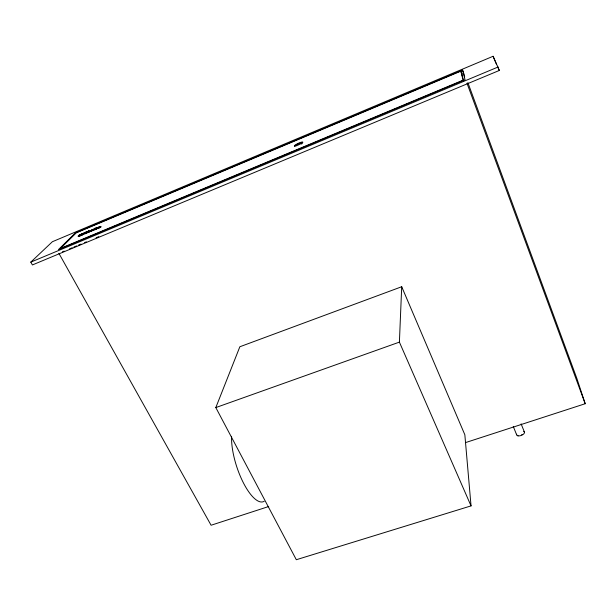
<?xml version="1.0" encoding="UTF-8"?>
<svg xmlns="http://www.w3.org/2000/svg" width="616" height="616" viewBox="0 0 616 616"><rect width="100%" height="100%" fill="white"/><g stroke="black" fill="none" stroke-linecap="round" stroke-linejoin="round"><path stroke-width="0.92" d="M471.04 505.89L399.399 342.119L401.709 286.74L239.855 346.754L215.816 407.576L296.327 559.721L471.04 505.89L464.849 434.781L401.709 286.74M98.321 227.566L100.423 226.596L100.678 227.065C92.469 230.638 105.159 225.194 99.345 227.181M90.76 230.73L92.854 229.768L93.108 230.238L90.768 231.277L93.378 229.968L92.338 229.853L88.974 231.631M92.823 229.968C96.658 227.504 97.659 229.198 93.078 230.438L92.823 229.968L94.079 228.675L96.566 227.635L96.82 228.097L95.78 229.175L95.526 228.705L96.566 227.635M93.078 230.438L93.724 230.037L93.47 229.568M88.75 231.092L88.003 231.855L88.257 232.324L89.004 231.562L88.75 231.092L86.101 232.34M88.458 232.371L88.419 231.685L88.458 232.371L85.609 233.564L84.746 233.225L85.462 233.495M82.367 234.927L82.328 234.234L82.367 234.927L86.255 233.164L86.525 232.163L86.255 233.164M86.587 232.579L86.271 231.947L86.356 232.81L86.525 232.417M84.746 233.225L86.063 232.163M82.113 234.457L85.208 233.033M85 233.687L85.863 232.817L85.609 232.347M83.591 233.949L83.337 233.487L79.556 235.404M86.271 231.947L79.279 235.004L79.811 235.866L82.79 234.442M79.71 234.827L78.186 236.105L78.44 236.567L80.242 235.689L79.71 234.827L79.279 235.004M78.44 236.567L79.965 235.289L78.186 236.105M79.533 235.474L83.337 233.487M79.988 235.22L80.018 235.905M30.8 262.131L52.375 241.726L493.085 56.279L499.337 70.455L32.417 264.942L30.8 262.131L498.113 67.005M96.519 228.467L100.724 226.657M97.474 228.105L96.689 228.821L100.678 227.065M90.359 231.023L89.135 231.993L93.108 230.238M89.135 231.993L88.881 231.524L92.854 229.768M96.689 228.821L96.435 228.351L100.423 226.596M87.711 231.963L87.457 231.5L88.943 230.877M90.829 230.784L91.322 230.553M98.375 227.62L98.86 227.389M462.57 70.085L75.414 232.91L58.428 249.619L465.042 79.726L462.57 70.085L463.455 72.503M460.868 71.133L76.33 232.817L60.522 248.402L463.086 80.165L460.868 71.133L463.648 80.788M461.985 74.051L463.756 73.312L464.68 76.869M95.526 228.705L95.973 228.513M89.004 231.562L85.57 232.879L85.824 233.341M86.356 232.81L86.779 232.632M79.811 235.866L80.242 235.689M82.59 234.704L83.029 234.519M88.257 232.324L88.673 232.155M95.78 229.175L96.227 228.983M62.432 251.829L64.203 251.089M69.523 248.864L72.188 247.755M73.959 247.016L76.623 245.907M78.394 245.168L81.058 244.059M84.608 242.581L86.379 241.842M96.142 237.776L98.806 236.667M215.816 407.576L399.399 342.119M92.254 230.161L93.216 229.884M268.707 506.521L211.088 525.24L58.882 253.307M465.373 442.65L585.2 403.726L576.876 378.47L467.883 82.636M521.652 434.727L522.145 434.573M80.942 234.95L81.197 235.412M80.111 234.842L80.365 235.312M79.495 234.796L79.749 235.258M78.84 235.697L79.094 236.167M78.401 235.882L78.663 236.351M84.993 233.248L85.247 233.718M84.084 232.863L84.338 233.333M81.99 233.749L82.244 234.211M88.881 230.784L89.197 231.346L87.772 232.063L87.518 231.593M93.301 230.084L93.047 229.614L90.629 230.63L90.883 231.1M93.031 229.745L93.286 230.215M91.761 230.23L92.015 230.7M91.284 230.507L91.538 230.977M91.083 230.723L91.337 231.192M98.652 227.55L98.906 228.02M98.437 227.928L98.183 227.458L100.608 226.442L100.862 226.911M95.757 228.736L96.011 229.206M99.322 227.058L99.576 227.527M98.845 227.335L99.099 227.805M496.588 64.564L493.085 56.279M497.374 66.251L499.337 70.455M513.259 426.434L516.639 434.796M517.856 435.481L518.018 435.897M521.121 423.877L524.478 432.263M466.982 83.245L585.2 403.726M264.249 501.247A41.557 14.237 71.9 0 1 243.097 482.259A41.557 14.237 71.9 0 1 231.578 436.336M302.225 143.528A4.643 0.762 -24.6 0 1 301.455 144.029M294.633 146.285A4.643 0.762 -24.6 0 1 298.236 143.959A4.643 0.762 -24.6 0 1 302.718 142.473M523.754 431.431A4.127 2.033 -20.2 0 1 521.452 435.373A4.127 2.033 -20.2 0 1 516.678 434.226M99.345 227.366L98.337 227.296L98.591 227.766L99.345 227.366M91.799 230.53L90.791 230.461L91.045 230.931L91.799 230.53M296.08 145.807A4.643 0.762 -24.6 0 0 302.81 142.25A4.643 0.762 -24.6 0 0 296.927 143.99A4.643 0.762 -24.6 0 0 296.08 145.807"/></g></svg>
